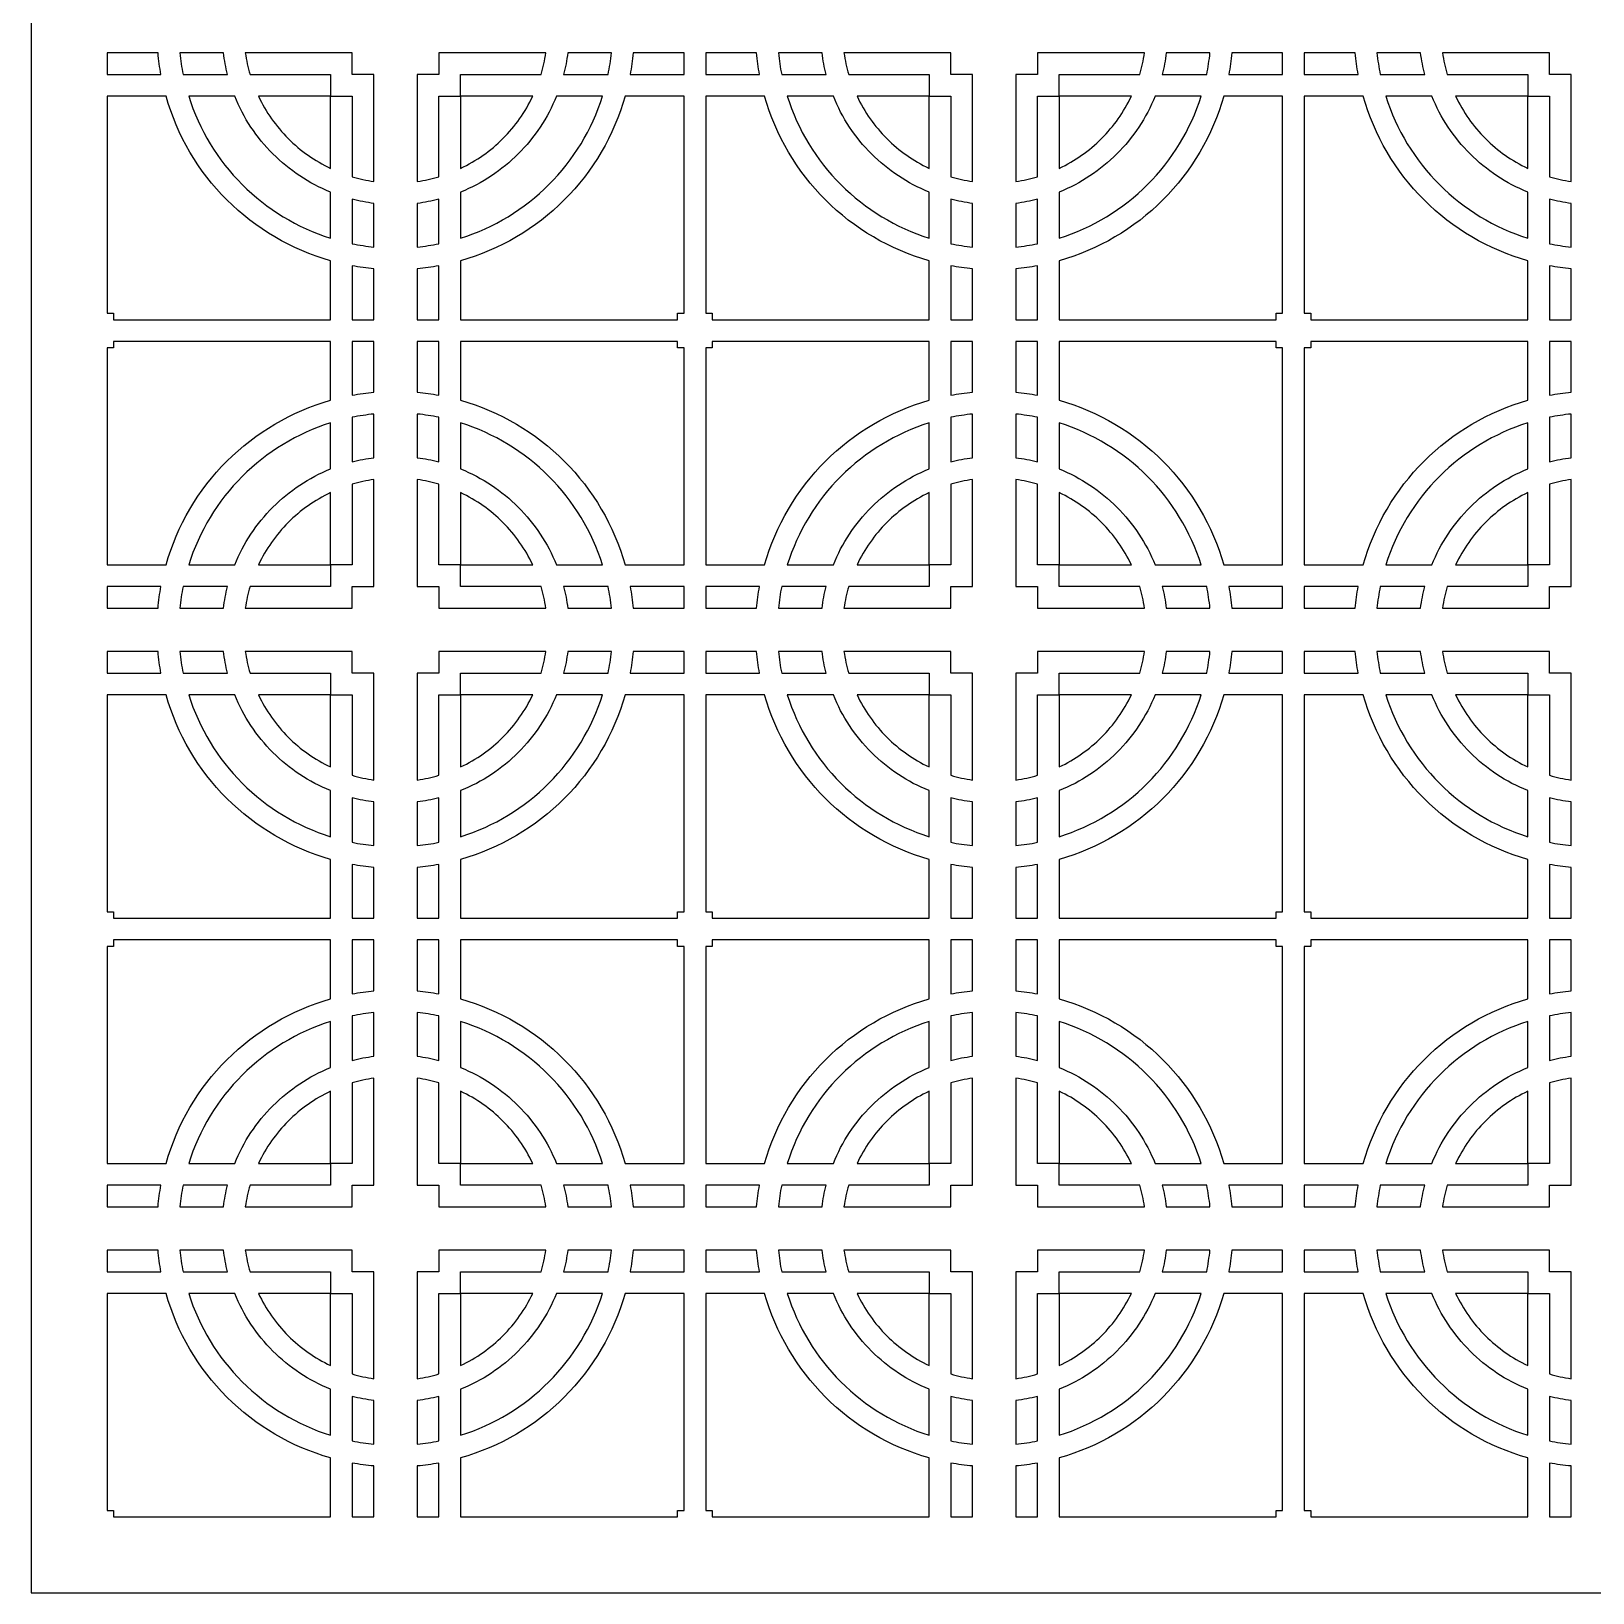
# Model space of a CAD drawing. Extents: x -36 to 36, y -36 to 36.
# Drawn here: x -36 to 0, y -36 to 0 of the extents above; entities that cross this region are included whole.
import ezdxf

# ---------------------------------------------------------------- set-up
doc = ezdxf.new("R2010")
doc.units = 0

msp = doc.modelspace()

# ---------------------------------------------------------------- linework, layer by layer
at = {"layer": 'MATERIAL2'}
msp.add_lwpolyline([(-36, -36), (36, -36), (36, -36), (36, 36), (36, 36), (-36, 36), (-36, 36), (-36, -36)], close=True, dxfattribs=at)
at = {"layer": 'MATERIAL3'}
for points in [[(-33.077226, -0.5), (-34.25, -0.5), (-34.25, -0.5), (-34.25, -1), (-34.25, -1), (-33.008327, -1), (-33.008327, -1, -0.0114755), (-33.048515, -0.750791, -0.0114755)], [(-32.498979, -1), (-31.472983, -1), (-31.472983, -1, -0.0159204), (-31.528767, -0.751523, -0.0159204), (-31.568627, -0.5), (-32.574937, -0.5), (-32.574937, -0.5, 0.0126495), (-32.543284, -0.750961, 0.0126495)], [(-28.6, -0.5), (-31.064102, -0.5), (-31.064102, -0.5, 0.0183026), (-31.018256, -0.752014, 0.0183026), (-30.954102, -1), (-29.1, -1), (-29.1, -1), (-29.1, -1.5), (-29.1, -1.5), (-28.6, -1.5), (-28.6, -1.5), (-28.6, -3.354102), (-28.6, -3.354102, 0.0183026), (-28.352014, -3.418256, 0.0183026), (-28.1, -3.464102), (-28.1, -1), (-28.1, -1), (-28.6, -1), (-28.6, -1), (-28.6, -0.5)], [(-26.1, -1.5), (-26.1, -1), (-26.1, -1), (-24.245898, -1), (-24.245898, -1, 0.0183026), (-24.181744, -0.752014, 0.0183026), (-24.135898, -0.5), (-26.6, -0.5), (-26.6, -0.5), (-26.6, -1), (-26.6, -1), (-27.1, -1), (-27.1, -1), (-27.1, -3.464102), (-27.1, -3.464102, 0.0183026), (-26.847986, -3.418256, 0.0183026), (-26.6, -3.354102), (-26.6, -1.5), (-26.6, -1.5), (-26.1, -1.5)], [(-22.625063, -0.5), (-23.631373, -0.5), (-23.631373, -0.5, -0.0159204), (-23.671233, -0.751523, -0.0159204), (-23.727017, -1), (-22.701021, -1), (-22.701021, -1, 0.0126495), (-22.656716, -0.750961, 0.0126495)], [(-22.191673, -1), (-20.95, -1), (-20.95, -1), (-20.95, -0.5), (-20.95, -0.5), (-22.122774, -0.5), (-22.122774, -0.5, -0.0114755), (-22.151485, -0.750791, -0.0114755)], [(-19.277226, -0.5), (-20.45, -0.5), (-20.45, -0.5), (-20.45, -1), (-20.45, -1), (-19.208327, -1), (-19.208327, -1, -0.0114755), (-19.248515, -0.750791, -0.0114755)], [(-18.698979, -1), (-17.672983, -1), (-17.672983, -1, -0.0159204), (-17.728767, -0.751523, -0.0159204), (-17.768627, -0.5), (-18.774937, -0.5), (-18.774937, -0.5, 0.0126495), (-18.743284, -0.750961, 0.0126495)], [(-14.8, -0.5), (-17.264102, -0.5), (-17.264102, -0.5, 0.0183026), (-17.218256, -0.752014, 0.0183026), (-17.154102, -1), (-15.3, -1), (-15.3, -1), (-15.3, -1.5), (-15.3, -1.5), (-14.8, -1.5), (-14.8, -1.5), (-14.8, -3.354102), (-14.8, -3.354102, 0.0183026), (-14.552014, -3.418256, 0.0183026), (-14.3, -3.464102), (-14.3, -1), (-14.3, -1), (-14.8, -1), (-14.8, -1), (-14.8, -0.5)], [(-12.3, -1.5), (-12.3, -1), (-12.3, -1), (-10.445898, -1), (-10.445898, -1, 0.0183026), (-10.381744, -0.752014, 0.0183026), (-10.335898, -0.5), (-12.8, -0.5), (-12.8, -0.5), (-12.8, -1), (-12.8, -1), (-13.3, -1), (-13.3, -1), (-13.3, -3.464102), (-13.3, -3.464102, 0.0183026), (-13.047986, -3.418256, 0.0183026), (-12.8, -3.354102), (-12.8, -1.5), (-12.8, -1.5), (-12.3, -1.5)], [(-8.825063, -0.5), (-9.831373, -0.5), (-9.831373, -0.5, -0.0159204), (-9.871233, -0.751523, -0.0159204), (-9.927017, -1), (-8.901021, -1), (-8.901021, -1, 0.0126495), (-8.856716, -0.750961, 0.0126495)], [(-8.391673, -1), (-7.15, -1), (-7.15, -1), (-7.15, -0.5), (-7.15, -0.5), (-8.322774, -0.5), (-8.322774, -0.5, -0.0114755), (-8.351485, -0.750791, -0.0114755)], [(-5.477226, -0.5), (-6.65, -0.5), (-6.65, -0.5), (-6.65, -1), (-6.65, -1), (-5.408327, -1), (-5.408327, -1, -0.0114755), (-5.448515, -0.750791, -0.0114755)], [(-4.898979, -1), (-3.872983, -1), (-3.872983, -1, -0.0159204), (-3.928767, -0.751523, -0.0159204), (-3.968627, -0.5), (-4.974937, -0.5), (-4.974937, -0.5, 0.0126495), (-4.943284, -0.750961, 0.0126495)], [(-1, -0.5), (-3.464102, -0.5), (-3.464102, -0.5, 0.0183026), (-3.418256, -0.752014, 0.0183026), (-3.354102, -1), (-1.5, -1), (-1.5, -1), (-1.5, -1.5), (-1.5, -1.5), (-1, -1.5), (-1, -1.5), (-1, -3.354102), (-1, -3.354102, 0.0183026), (-0.752014, -3.418256, 0.0183026), (-0.5, -3.464102), (-0.5, -1), (-0.5, -1), (-1, -1), (-1, -1), (-1, -0.5)], [(-29.1, -5.291503, -0.127985), (-31.489087, -3.889087, -0.127985), (-32.891503, -1.5), (-34.25, -1.5), (-34.25, -1.5), (-34.25, -6.5), (-34.25, -6.5), (-34.1, -6.5), (-34.1, -6.5), (-34.1, -6.65), (-34.1, -6.65), (-29.1, -6.65), (-29.1, -6.65), (-29.1, -5.291503)], [(-29.1, -4.769696), (-29.1, -3.708099), (-29.1, -3.708099, -0.100588), (-30.428427, -2.828427, -0.100588), (-31.308099, -1.5), (-32.369696, -1.5), (-32.369696, -1.5, 0.120758), (-31.135534, -3.535534, 0.120758)], [(-29.1, -1.5), (-30.762278, -1.5), (-30.762278, -1.5, 0.0858316), (-30.074874, -2.474874, 0.0858316), (-29.1, -3.162278), (-29.1, -1.5)], [(-26.1, -1.5), (-26.1, -3.162278), (-26.1, -3.162278, 0.0858316), (-25.125126, -2.474874, 0.0858316), (-24.437722, -1.5), (-26.1, -1.5)], [(-26.1, -4.769696, 0.120758), (-24.064466, -3.535534, 0.120758), (-22.830304, -1.5), (-23.891901, -1.5), (-23.891901, -1.5, -0.100588), (-24.771573, -2.828427, -0.100588), (-26.1, -3.708099), (-26.1, -4.769696)], [(-20.95, -1.5), (-22.308497, -1.5), (-22.308497, -1.5, -0.127985), (-23.710913, -3.889087, -0.127985), (-26.1, -5.291503), (-26.1, -6.65), (-26.1, -6.65), (-21.1, -6.65), (-21.1, -6.65), (-21.1, -6.5), (-21.1, -6.5), (-20.95, -6.5), (-20.95, -6.5), (-20.95, -1.5)], [(-15.3, -5.291503, -0.127985), (-17.689087, -3.889087, -0.127985), (-19.091503, -1.5), (-20.45, -1.5), (-20.45, -1.5), (-20.45, -6.5), (-20.45, -6.5), (-20.3, -6.5), (-20.3, -6.5), (-20.3, -6.65), (-20.3, -6.65), (-15.3, -6.65), (-15.3, -6.65), (-15.3, -5.291503)], [(-15.3, -4.769696), (-15.3, -3.708099), (-15.3, -3.708099, -0.100588), (-16.628427, -2.828427, -0.100588), (-17.508099, -1.5), (-18.569696, -1.5), (-18.569696, -1.5, 0.120758), (-17.335534, -3.535534, 0.120758)], [(-15.3, -1.5), (-16.962278, -1.5), (-16.962278, -1.5, 0.0858316), (-16.274874, -2.474874, 0.0858316), (-15.3, -3.162278), (-15.3, -1.5)], [(-12.3, -1.5), (-12.3, -3.162278), (-12.3, -3.162278, 0.0858316), (-11.325126, -2.474874, 0.0858316), (-10.637722, -1.5), (-12.3, -1.5)], [(-12.3, -4.769696, 0.120758), (-10.264466, -3.535534, 0.120758), (-9.030304, -1.5), (-10.091901, -1.5), (-10.091901, -1.5, -0.100588), (-10.971573, -2.828427, -0.100588), (-12.3, -3.708099), (-12.3, -4.769696)], [(-7.15, -1.5), (-8.508497, -1.5), (-8.508497, -1.5, -0.127985), (-9.910913, -3.889087, -0.127985), (-12.3, -5.291503), (-12.3, -6.65), (-12.3, -6.65), (-7.3, -6.65), (-7.3, -6.65), (-7.3, -6.5), (-7.3, -6.5), (-7.15, -6.5), (-7.15, -6.5), (-7.15, -1.5)], [(-1.5, -5.291503, -0.127985), (-3.889087, -3.889087, -0.127985), (-5.291503, -1.5), (-6.65, -1.5), (-6.65, -1.5), (-6.65, -6.5), (-6.65, -6.5), (-6.5, -6.5), (-6.5, -6.5), (-6.5, -6.65), (-6.5, -6.65), (-1.5, -6.65), (-1.5, -6.65), (-1.5, -5.291503)], [(-1.5, -4.769696), (-1.5, -3.708099), (-1.5, -3.708099, -0.100588), (-2.828427, -2.828427, -0.100588), (-3.708099, -1.5), (-4.769696, -1.5), (-4.769696, -1.5, 0.120758), (-3.535534, -3.535534, 0.120758)], [(-1.5, -1.5), (-3.162278, -1.5), (-3.162278, -1.5, 0.0858316), (-2.474874, -2.474874, 0.0858316), (-1.5, -3.162278), (-1.5, -1.5)], [(-28.6, -3.872983), (-28.6, -4.898979), (-28.6, -4.898979, 0.0126495), (-28.350961, -4.943284, 0.0126495), (-28.1, -4.974937), (-28.1, -3.968627), (-28.1, -3.968627, -0.0159204), (-28.351523, -3.928767, -0.0159204)], [(-26.6, -4.898979), (-26.6, -3.872983), (-26.6, -3.872983, -0.0159204), (-26.848477, -3.928767, -0.0159204), (-27.1, -3.968627), (-27.1, -4.974937), (-27.1, -4.974937, 0.0126495), (-26.849039, -4.943284, 0.0126495)], [(-14.8, -3.872983), (-14.8, -4.898979), (-14.8, -4.898979, 0.0126495), (-14.550961, -4.943284, 0.0126495), (-14.3, -4.974937), (-14.3, -3.968627), (-14.3, -3.968627, -0.0159204), (-14.551523, -3.928767, -0.0159204)], [(-12.8, -4.898979), (-12.8, -3.872983), (-12.8, -3.872983, -0.0159204), (-13.048477, -3.928767, -0.0159204), (-13.3, -3.968627), (-13.3, -4.974937), (-13.3, -4.974937, 0.0126495), (-13.049039, -4.943284, 0.0126495)], [(-1, -3.872983), (-1, -4.898979), (-1, -4.898979, 0.0126495), (-0.750961, -4.943284, 0.0126495), (-0.5, -4.974937), (-0.5, -3.968627), (-0.5, -3.968627, -0.0159204), (-0.751523, -3.928767, -0.0159204)], [(-28.1, -6.65), (-28.1, -5.477226), (-28.1, -5.477226, -0.0114755), (-28.350791, -5.448515, -0.0114755), (-28.6, -5.408327), (-28.6, -6.65), (-28.6, -6.65), (-28.1, -6.65)], [(-26.6, -6.65), (-26.6, -5.408327), (-26.6, -5.408327, -0.0114755), (-26.849209, -5.448515, -0.0114755), (-27.1, -5.477226), (-27.1, -6.65), (-27.1, -6.65), (-26.6, -6.65)], [(-14.3, -6.65), (-14.3, -5.477226), (-14.3, -5.477226, -0.0114755), (-14.550791, -5.448515, -0.0114755), (-14.8, -5.408327), (-14.8, -6.65), (-14.8, -6.65), (-14.3, -6.65)], [(-12.8, -6.65), (-12.8, -5.408327), (-12.8, -5.408327, -0.0114755), (-13.049209, -5.448515, -0.0114755), (-13.3, -5.477226), (-13.3, -6.65), (-13.3, -6.65), (-12.8, -6.65)], [(-0.5, -6.65), (-0.5, -5.477226), (-0.5, -5.477226, -0.0114755), (-0.750791, -5.448515, -0.0114755), (-1, -5.408327), (-1, -6.65), (-1, -6.65), (-0.5, -6.65)], [(-34.25, -12.3), (-32.891503, -12.3), (-32.891503, -12.3, -0.127985), (-31.489087, -9.910913, -0.127985), (-29.1, -8.508497), (-29.1, -7.15), (-29.1, -7.15), (-34.1, -7.15), (-34.1, -7.15), (-34.1, -7.3), (-34.1, -7.3), (-34.25, -7.3), (-34.25, -7.3), (-34.25, -12.3)], [(-28.6, -7.15), (-28.6, -8.391673), (-28.6, -8.391673, -0.0114755), (-28.350791, -8.351485, -0.0114755), (-28.1, -8.322774), (-28.1, -7.15), (-28.1, -7.15), (-28.6, -7.15)], [(-26.6, -8.391673), (-26.6, -7.15), (-26.6, -7.15), (-27.1, -7.15), (-27.1, -7.15), (-27.1, -8.322774), (-27.1, -8.322774, -0.0114755), (-26.849209, -8.351485, -0.0114755)], [(-26.1, -7.15), (-26.1, -8.508497), (-26.1, -8.508497, -0.127985), (-23.710913, -9.910913, -0.127985), (-22.308497, -12.3), (-20.95, -12.3), (-20.95, -12.3), (-20.95, -7.3), (-20.95, -7.3), (-21.1, -7.3), (-21.1, -7.3), (-21.1, -7.15), (-21.1, -7.15), (-26.1, -7.15)], [(-20.45, -12.3), (-19.091503, -12.3), (-19.091503, -12.3, -0.127985), (-17.689087, -9.910913, -0.127985), (-15.3, -8.508497), (-15.3, -7.15), (-15.3, -7.15), (-20.3, -7.15), (-20.3, -7.15), (-20.3, -7.3), (-20.3, -7.3), (-20.45, -7.3), (-20.45, -7.3), (-20.45, -12.3)], [(-14.8, -7.15), (-14.8, -8.391673), (-14.8, -8.391673, -0.0114755), (-14.550791, -8.351485, -0.0114755), (-14.3, -8.322774), (-14.3, -7.15), (-14.3, -7.15), (-14.8, -7.15)], [(-12.8, -8.391673), (-12.8, -7.15), (-12.8, -7.15), (-13.3, -7.15), (-13.3, -7.15), (-13.3, -8.322774), (-13.3, -8.322774, -0.0114755), (-13.049209, -8.351485, -0.0114755)], [(-12.3, -7.15), (-12.3, -8.508497), (-12.3, -8.508497, -0.127985), (-9.910913, -9.910913, -0.127985), (-8.508497, -12.3), (-7.15, -12.3), (-7.15, -12.3), (-7.15, -7.3), (-7.15, -7.3), (-7.3, -7.3), (-7.3, -7.3), (-7.3, -7.15), (-7.3, -7.15), (-12.3, -7.15)], [(-6.65, -12.3), (-5.291503, -12.3), (-5.291503, -12.3, -0.127985), (-3.889087, -9.910913, -0.127985), (-1.5, -8.508497), (-1.5, -7.15), (-1.5, -7.15), (-6.5, -7.15), (-6.5, -7.15), (-6.5, -7.3), (-6.5, -7.3), (-6.65, -7.3), (-6.65, -7.3), (-6.65, -12.3)], [(-1, -7.15), (-1, -8.391673), (-1, -8.391673, -0.0114755), (-0.750791, -8.351485, -0.0114755), (-0.5, -8.322774), (-0.5, -7.15), (-0.5, -7.15), (-1, -7.15)], [(-28.1, -9.831373), (-28.1, -8.825063), (-28.1, -8.825063, 0.0126495), (-28.350961, -8.856716, 0.0126495), (-28.6, -8.901021), (-28.6, -9.927017), (-28.6, -9.927017, -0.0159204), (-28.351523, -9.871233, -0.0159204)], [(-27.1, -8.825063), (-27.1, -9.831373), (-27.1, -9.831373, -0.0159204), (-26.848477, -9.871233, -0.0159204), (-26.6, -9.927017), (-26.6, -8.901021), (-26.6, -8.901021, 0.0126495), (-26.849039, -8.856716, 0.0126495)], [(-14.3, -9.831373), (-14.3, -8.825063), (-14.3, -8.825063, 0.0126495), (-14.550961, -8.856716, 0.0126495), (-14.8, -8.901021), (-14.8, -9.927017), (-14.8, -9.927017, -0.0159204), (-14.551523, -9.871233, -0.0159204)], [(-13.3, -8.825063), (-13.3, -9.831373), (-13.3, -9.831373, -0.0159204), (-13.048477, -9.871233, -0.0159204), (-12.8, -9.927017), (-12.8, -8.901021), (-12.8, -8.901021, 0.0126495), (-13.049039, -8.856716, 0.0126495)], [(-0.5, -9.831373), (-0.5, -8.825063), (-0.5, -8.825063, 0.0126495), (-0.750961, -8.856716, 0.0126495), (-1, -8.901021), (-1, -9.927017), (-1, -9.927017, -0.0159204), (-0.751523, -9.871233, -0.0159204)], [(-31.308099, -12.3, -0.100588), (-30.428427, -10.971573, -0.100588), (-29.1, -10.091901), (-29.1, -9.030304), (-29.1, -9.030304, 0.120758), (-31.135534, -10.264466, 0.120758), (-32.369696, -12.3), (-31.308099, -12.3)], [(-26.1, -10.091901, -0.100588), (-24.771573, -10.971573, -0.100588), (-23.891901, -12.3), (-22.830304, -12.3), (-22.830304, -12.3, 0.120758), (-24.064466, -10.264466, 0.120758), (-26.1, -9.030304), (-26.1, -10.091901)], [(-17.508099, -12.3, -0.100588), (-16.628427, -10.971573, -0.100588), (-15.3, -10.091901), (-15.3, -9.030304), (-15.3, -9.030304, 0.120758), (-17.335534, -10.264466, 0.120758), (-18.569696, -12.3), (-17.508099, -12.3)], [(-12.3, -10.091901, -0.100588), (-10.971573, -10.971573, -0.100588), (-10.091901, -12.3), (-9.030304, -12.3), (-9.030304, -12.3, 0.120758), (-10.264466, -10.264466, 0.120758), (-12.3, -9.030304), (-12.3, -10.091901)], [(-3.708099, -12.3, -0.100588), (-2.828427, -10.971573, -0.100588), (-1.5, -10.091901), (-1.5, -9.030304), (-1.5, -9.030304, 0.120758), (-3.535534, -10.264466, 0.120758), (-4.769696, -12.3), (-3.708099, -12.3)], [(-28.1, -12.8), (-28.1, -10.335898), (-28.1, -10.335898, 0.0183026), (-28.352014, -10.381744, 0.0183026), (-28.6, -10.445898), (-28.6, -12.3), (-28.6, -12.3), (-29.1, -12.3), (-29.1, -12.3), (-29.1, -12.8), (-29.1, -12.8), (-30.954102, -12.8), (-30.954102, -12.8, 0.0183026), (-31.018256, -13.047986, 0.0183026), (-31.064102, -13.3), (-28.6, -13.3), (-28.6, -13.3), (-28.6, -12.8), (-28.6, -12.8), (-28.1, -12.8)], [(-26.6, -13.3), (-24.135898, -13.3), (-24.135898, -13.3, 0.0183026), (-24.181744, -13.047986, 0.0183026), (-24.245898, -12.8), (-26.1, -12.8), (-26.1, -12.8), (-26.1, -12.3), (-26.1, -12.3), (-26.6, -12.3), (-26.6, -12.3), (-26.6, -10.445898), (-26.6, -10.445898, 0.0183026), (-26.847986, -10.381744, 0.0183026), (-27.1, -10.335898), (-27.1, -12.8), (-27.1, -12.8), (-26.6, -12.8), (-26.6, -12.8), (-26.6, -13.3)], [(-14.3, -12.8), (-14.3, -10.335898), (-14.3, -10.335898, 0.0183026), (-14.552014, -10.381744, 0.0183026), (-14.8, -10.445898), (-14.8, -12.3), (-14.8, -12.3), (-15.3, -12.3), (-15.3, -12.3), (-15.3, -12.8), (-15.3, -12.8), (-17.154102, -12.8), (-17.154102, -12.8, 0.0183026), (-17.218256, -13.047986, 0.0183026), (-17.264102, -13.3), (-14.8, -13.3), (-14.8, -13.3), (-14.8, -12.8), (-14.8, -12.8), (-14.3, -12.8)], [(-12.8, -13.3), (-10.335898, -13.3), (-10.335898, -13.3, 0.0183026), (-10.381744, -13.047986, 0.0183026), (-10.445898, -12.8), (-12.3, -12.8), (-12.3, -12.8), (-12.3, -12.3), (-12.3, -12.3), (-12.8, -12.3), (-12.8, -12.3), (-12.8, -10.445898), (-12.8, -10.445898, 0.0183026), (-13.047986, -10.381744, 0.0183026), (-13.3, -10.335898), (-13.3, -12.8), (-13.3, -12.8), (-12.8, -12.8), (-12.8, -12.8), (-12.8, -13.3)], [(-0.5, -12.8), (-0.5, -10.335898), (-0.5, -10.335898, 0.0183026), (-0.752014, -10.381744, 0.0183026), (-1, -10.445898), (-1, -12.3), (-1, -12.3), (-1.5, -12.3), (-1.5, -12.3), (-1.5, -12.8), (-1.5, -12.8), (-3.354102, -12.8), (-3.354102, -12.8, 0.0183026), (-3.418256, -13.047986, 0.0183026), (-3.464102, -13.3), (-1, -13.3), (-1, -13.3), (-1, -12.8), (-1, -12.8), (-0.5, -12.8)], [(-29.1, -12.3), (-29.1, -10.637722), (-29.1, -10.637722, 0.0858316), (-30.074874, -11.325126, 0.0858316), (-30.762278, -12.3), (-29.1, -12.3)], [(-26.1, -12.3), (-24.437722, -12.3), (-24.437722, -12.3, 0.0858316), (-25.125126, -11.325126, 0.0858316), (-26.1, -10.637722), (-26.1, -12.3)], [(-15.3, -12.3), (-15.3, -10.637722), (-15.3, -10.637722, 0.0858316), (-16.274874, -11.325126, 0.0858316), (-16.962278, -12.3), (-15.3, -12.3)], [(-12.3, -12.3), (-10.637722, -12.3), (-10.637722, -12.3, 0.0858316), (-11.325126, -11.325126, 0.0858316), (-12.3, -10.637722), (-12.3, -12.3)], [(-1.5, -12.3), (-1.5, -10.637722), (-1.5, -10.637722, 0.0858316), (-2.474874, -11.325126, 0.0858316), (-3.162278, -12.3), (-1.5, -12.3)], [(-33.008327, -12.8), (-34.25, -12.8), (-34.25, -12.8), (-34.25, -13.3), (-34.25, -13.3), (-33.077226, -13.3), (-33.077226, -13.3, -0.0114755), (-33.048515, -13.049209, -0.0114755)], [(-32.574937, -13.3), (-31.568627, -13.3), (-31.568627, -13.3, -0.0159204), (-31.528767, -13.048477, -0.0159204), (-31.472983, -12.8), (-32.498979, -12.8), (-32.498979, -12.8, 0.0126495), (-32.543284, -13.049039, 0.0126495)], [(-23.631373, -13.3), (-22.625063, -13.3), (-22.625063, -13.3, 0.0126495), (-22.656716, -13.049039, 0.0126495), (-22.701021, -12.8), (-23.727017, -12.8), (-23.727017, -12.8, -0.0159204), (-23.671233, -13.048477, -0.0159204)], [(-20.95, -12.8), (-22.191673, -12.8), (-22.191673, -12.8, -0.0114755), (-22.151485, -13.049209, -0.0114755), (-22.122774, -13.3), (-20.95, -13.3), (-20.95, -13.3), (-20.95, -12.8)], [(-19.208327, -12.8), (-20.45, -12.8), (-20.45, -12.8), (-20.45, -13.3), (-20.45, -13.3), (-19.277226, -13.3), (-19.277226, -13.3, -0.0114755), (-19.248515, -13.049209, -0.0114755)], [(-18.774937, -13.3), (-17.768627, -13.3), (-17.768627, -13.3, -0.0159204), (-17.728767, -13.048477, -0.0159204), (-17.672983, -12.8), (-18.698979, -12.8), (-18.698979, -12.8, 0.0126495), (-18.743284, -13.049039, 0.0126495)], [(-9.831373, -13.3), (-8.825063, -13.3), (-8.825063, -13.3, 0.0126495), (-8.856716, -13.049039, 0.0126495), (-8.901021, -12.8), (-9.927017, -12.8), (-9.927017, -12.8, -0.0159204), (-9.871233, -13.048477, -0.0159204)], [(-7.15, -12.8), (-8.391673, -12.8), (-8.391673, -12.8, -0.0114755), (-8.351485, -13.049209, -0.0114755), (-8.322774, -13.3), (-7.15, -13.3), (-7.15, -13.3), (-7.15, -12.8)], [(-5.408327, -12.8), (-6.65, -12.8), (-6.65, -12.8), (-6.65, -13.3), (-6.65, -13.3), (-5.477226, -13.3), (-5.477226, -13.3, -0.0114755), (-5.448515, -13.049209, -0.0114755)], [(-4.974937, -13.3), (-3.968627, -13.3), (-3.968627, -13.3, -0.0159204), (-3.928767, -13.048477, -0.0159204), (-3.872983, -12.8), (-4.898979, -12.8), (-4.898979, -12.8, 0.0126495), (-4.943284, -13.049039, 0.0126495)], [(-33.077226, -14.3), (-34.25, -14.3), (-34.25, -14.3), (-34.25, -14.8), (-34.25, -14.8), (-33.008327, -14.8), (-33.008327, -14.8, -0.0114755), (-33.048515, -14.550791, -0.0114755)], [(-32.498979, -14.8), (-31.472983, -14.8), (-31.472983, -14.8, -0.0159204), (-31.528767, -14.551523, -0.0159204), (-31.568627, -14.3), (-32.574937, -14.3), (-32.574937, -14.3, 0.0126495), (-32.543284, -14.550961, 0.0126495)], [(-28.6, -14.3), (-31.064102, -14.3), (-31.064102, -14.3, 0.0183026), (-31.018256, -14.552014, 0.0183026), (-30.954102, -14.8), (-29.1, -14.8), (-29.1, -14.8), (-29.1, -15.3), (-29.1, -15.3), (-28.6, -15.3), (-28.6, -15.3), (-28.6, -17.154102), (-28.6, -17.154102, 0.0183026), (-28.352014, -17.218256, 0.0183026), (-28.1, -17.264102), (-28.1, -14.8), (-28.1, -14.8), (-28.6, -14.8), (-28.6, -14.8), (-28.6, -14.3)], [(-26.1, -15.3), (-26.1, -14.8), (-26.1, -14.8), (-24.245898, -14.8), (-24.245898, -14.8, 0.0183026), (-24.181744, -14.552014, 0.0183026), (-24.135898, -14.3), (-26.6, -14.3), (-26.6, -14.3), (-26.6, -14.8), (-26.6, -14.8), (-27.1, -14.8), (-27.1, -14.8), (-27.1, -17.264102), (-27.1, -17.264102, 0.0183026), (-26.847986, -17.218256, 0.0183026), (-26.6, -17.154102), (-26.6, -15.3), (-26.6, -15.3), (-26.1, -15.3)], [(-22.625063, -14.3), (-23.631373, -14.3), (-23.631373, -14.3, -0.0159204), (-23.671233, -14.551523, -0.0159204), (-23.727017, -14.8), (-22.701021, -14.8), (-22.701021, -14.8, 0.0126495), (-22.656716, -14.550961, 0.0126495)], [(-22.191673, -14.8), (-20.95, -14.8), (-20.95, -14.8), (-20.95, -14.3), (-20.95, -14.3), (-22.122774, -14.3), (-22.122774, -14.3, -0.0114755), (-22.151485, -14.550791, -0.0114755)], [(-19.277226, -14.3), (-20.45, -14.3), (-20.45, -14.3), (-20.45, -14.8), (-20.45, -14.8), (-19.208327, -14.8), (-19.208327, -14.8, -0.0114755), (-19.248515, -14.550791, -0.0114755)], [(-18.698979, -14.8), (-17.672983, -14.8), (-17.672983, -14.8, -0.0159204), (-17.728767, -14.551523, -0.0159204), (-17.768627, -14.3), (-18.774937, -14.3), (-18.774937, -14.3, 0.0126495), (-18.743284, -14.550961, 0.0126495)], [(-14.8, -14.3), (-17.264102, -14.3), (-17.264102, -14.3, 0.0183026), (-17.218256, -14.552014, 0.0183026), (-17.154102, -14.8), (-15.3, -14.8), (-15.3, -14.8), (-15.3, -15.3), (-15.3, -15.3), (-14.8, -15.3), (-14.8, -15.3), (-14.8, -17.154102), (-14.8, -17.154102, 0.0183026), (-14.552014, -17.218256, 0.0183026), (-14.3, -17.264102), (-14.3, -14.8), (-14.3, -14.8), (-14.8, -14.8), (-14.8, -14.8), (-14.8, -14.3)], [(-12.3, -15.3), (-12.3, -14.8), (-12.3, -14.8), (-10.445898, -14.8), (-10.445898, -14.8, 0.0183026), (-10.381744, -14.552014, 0.0183026), (-10.335898, -14.3), (-12.8, -14.3), (-12.8, -14.3), (-12.8, -14.8), (-12.8, -14.8), (-13.3, -14.8), (-13.3, -14.8), (-13.3, -17.264102), (-13.3, -17.264102, 0.0183026), (-13.047986, -17.218256, 0.0183026), (-12.8, -17.154102), (-12.8, -15.3), (-12.8, -15.3), (-12.3, -15.3)], [(-8.825063, -14.3), (-9.831373, -14.3), (-9.831373, -14.3, -0.0159204), (-9.871233, -14.551523, -0.0159204), (-9.927017, -14.8), (-8.901021, -14.8), (-8.901021, -14.8, 0.0126495), (-8.856716, -14.550961, 0.0126495)], [(-8.391673, -14.8), (-7.15, -14.8), (-7.15, -14.8), (-7.15, -14.3), (-7.15, -14.3), (-8.322774, -14.3), (-8.322774, -14.3, -0.0114755), (-8.351485, -14.550791, -0.0114755)], [(-5.477226, -14.3), (-6.65, -14.3), (-6.65, -14.3), (-6.65, -14.8), (-6.65, -14.8), (-5.408327, -14.8), (-5.408327, -14.8, -0.0114755), (-5.448515, -14.550791, -0.0114755)], [(-4.898979, -14.8), (-3.872983, -14.8), (-3.872983, -14.8, -0.0159204), (-3.928767, -14.551523, -0.0159204), (-3.968627, -14.3), (-4.974937, -14.3), (-4.974937, -14.3, 0.0126495), (-4.943284, -14.550961, 0.0126495)], [(-1, -14.3), (-3.464102, -14.3), (-3.464102, -14.3, 0.0183026), (-3.418256, -14.552014, 0.0183026), (-3.354102, -14.8), (-1.5, -14.8), (-1.5, -14.8), (-1.5, -15.3), (-1.5, -15.3), (-1, -15.3), (-1, -15.3), (-1, -17.154102), (-1, -17.154102, 0.0183026), (-0.752014, -17.218256, 0.0183026), (-0.5, -17.264102), (-0.5, -14.8), (-0.5, -14.8), (-1, -14.8), (-1, -14.8), (-1, -14.3)], [(-29.1, -19.091503, -0.127985), (-31.489087, -17.689087, -0.127985), (-32.891503, -15.3), (-34.25, -15.3), (-34.25, -15.3), (-34.25, -20.3), (-34.25, -20.3), (-34.1, -20.3), (-34.1, -20.3), (-34.1, -20.45), (-34.1, -20.45), (-29.1, -20.45), (-29.1, -20.45), (-29.1, -19.091503)], [(-29.1, -18.569696), (-29.1, -17.508099), (-29.1, -17.508099, -0.100588), (-30.428427, -16.628427, -0.100588), (-31.308099, -15.3), (-32.369696, -15.3), (-32.369696, -15.3, 0.120758), (-31.135534, -17.335534, 0.120758)], [(-29.1, -15.3), (-30.762278, -15.3), (-30.762278, -15.3, 0.0858316), (-30.074874, -16.274874, 0.0858316), (-29.1, -16.962278), (-29.1, -15.3)], [(-26.1, -15.3), (-26.1, -16.962278), (-26.1, -16.962278, 0.0858316), (-25.125126, -16.274874, 0.0858316), (-24.437722, -15.3), (-26.1, -15.3)], [(-26.1, -18.569696, 0.120758), (-24.064466, -17.335534, 0.120758), (-22.830304, -15.3), (-23.891901, -15.3), (-23.891901, -15.3, -0.100588), (-24.771573, -16.628427, -0.100588), (-26.1, -17.508099), (-26.1, -18.569696)], [(-20.95, -15.3), (-22.308497, -15.3), (-22.308497, -15.3, -0.127985), (-23.710913, -17.689087, -0.127985), (-26.1, -19.091503), (-26.1, -20.45), (-26.1, -20.45), (-21.1, -20.45), (-21.1, -20.45), (-21.1, -20.3), (-21.1, -20.3), (-20.95, -20.3), (-20.95, -20.3), (-20.95, -15.3)], [(-15.3, -19.091503, -0.127985), (-17.689087, -17.689087, -0.127985), (-19.091503, -15.3), (-20.45, -15.3), (-20.45, -15.3), (-20.45, -20.3), (-20.45, -20.3), (-20.3, -20.3), (-20.3, -20.3), (-20.3, -20.45), (-20.3, -20.45), (-15.3, -20.45), (-15.3, -20.45), (-15.3, -19.091503)], [(-15.3, -18.569696), (-15.3, -17.508099), (-15.3, -17.508099, -0.100588), (-16.628427, -16.628427, -0.100588), (-17.508099, -15.3), (-18.569696, -15.3), (-18.569696, -15.3, 0.120758), (-17.335534, -17.335534, 0.120758)], [(-15.3, -15.3), (-16.962278, -15.3), (-16.962278, -15.3, 0.0858316), (-16.274874, -16.274874, 0.0858316), (-15.3, -16.962278), (-15.3, -15.3)], [(-12.3, -15.3), (-12.3, -16.962278), (-12.3, -16.962278, 0.0858316), (-11.325126, -16.274874, 0.0858316), (-10.637722, -15.3), (-12.3, -15.3)], [(-12.3, -18.569696, 0.120758), (-10.264466, -17.335534, 0.120758), (-9.030304, -15.3), (-10.091901, -15.3), (-10.091901, -15.3, -0.100588), (-10.971573, -16.628427, -0.100588), (-12.3, -17.508099), (-12.3, -18.569696)], [(-7.15, -15.3), (-8.508497, -15.3), (-8.508497, -15.3, -0.127985), (-9.910913, -17.689087, -0.127985), (-12.3, -19.091503), (-12.3, -20.45), (-12.3, -20.45), (-7.3, -20.45), (-7.3, -20.45), (-7.3, -20.3), (-7.3, -20.3), (-7.15, -20.3), (-7.15, -20.3), (-7.15, -15.3)], [(-1.5, -19.091503, -0.127985), (-3.889087, -17.689087, -0.127985), (-5.291503, -15.3), (-6.65, -15.3), (-6.65, -15.3), (-6.65, -20.3), (-6.65, -20.3), (-6.5, -20.3), (-6.5, -20.3), (-6.5, -20.45), (-6.5, -20.45), (-1.5, -20.45), (-1.5, -20.45), (-1.5, -19.091503)], [(-1.5, -18.569696), (-1.5, -17.508099), (-1.5, -17.508099, -0.100588), (-2.828427, -16.628427, -0.100588), (-3.708099, -15.3), (-4.769696, -15.3), (-4.769696, -15.3, 0.120758), (-3.535534, -17.335534, 0.120758)], [(-1.5, -15.3), (-3.162278, -15.3), (-3.162278, -15.3, 0.0858316), (-2.474874, -16.274874, 0.0858316), (-1.5, -16.962278), (-1.5, -15.3)], [(-28.6, -17.672983), (-28.6, -18.698979), (-28.6, -18.698979, 0.0126495), (-28.350961, -18.743284, 0.0126495), (-28.1, -18.774937), (-28.1, -17.768627), (-28.1, -17.768627, -0.0159204), (-28.351523, -17.728767, -0.0159204)], [(-26.6, -18.698979), (-26.6, -17.672983), (-26.6, -17.672983, -0.0159204), (-26.848477, -17.728767, -0.0159204), (-27.1, -17.768627), (-27.1, -18.774937), (-27.1, -18.774937, 0.0126495), (-26.849039, -18.743284, 0.0126495)], [(-14.8, -17.672983), (-14.8, -18.698979), (-14.8, -18.698979, 0.0126495), (-14.550961, -18.743284, 0.0126495), (-14.3, -18.774937), (-14.3, -17.768627), (-14.3, -17.768627, -0.0159204), (-14.551523, -17.728767, -0.0159204)], [(-12.8, -18.698979), (-12.8, -17.672983), (-12.8, -17.672983, -0.0159204), (-13.048477, -17.728767, -0.0159204), (-13.3, -17.768627), (-13.3, -18.774937), (-13.3, -18.774937, 0.0126495), (-13.049039, -18.743284, 0.0126495)], [(-1, -17.672983), (-1, -18.698979), (-1, -18.698979, 0.0126495), (-0.750961, -18.743284, 0.0126495), (-0.5, -18.774937), (-0.5, -17.768627), (-0.5, -17.768627, -0.0159204), (-0.751523, -17.728767, -0.0159204)], [(-28.1, -20.45), (-28.1, -19.277226), (-28.1, -19.277226, -0.0114755), (-28.350791, -19.248515, -0.0114755), (-28.6, -19.208327), (-28.6, -20.45), (-28.6, -20.45), (-28.1, -20.45)], [(-26.6, -20.45), (-26.6, -19.208327), (-26.6, -19.208327, -0.0114755), (-26.849209, -19.248515, -0.0114755), (-27.1, -19.277226), (-27.1, -20.45), (-27.1, -20.45), (-26.6, -20.45)], [(-14.3, -20.45), (-14.3, -19.277226), (-14.3, -19.277226, -0.0114755), (-14.550791, -19.248515, -0.0114755), (-14.8, -19.208327), (-14.8, -20.45), (-14.8, -20.45), (-14.3, -20.45)], [(-12.8, -20.45), (-12.8, -19.208327), (-12.8, -19.208327, -0.0114755), (-13.049209, -19.248515, -0.0114755), (-13.3, -19.277226), (-13.3, -20.45), (-13.3, -20.45), (-12.8, -20.45)], [(-0.5, -20.45), (-0.5, -19.277226), (-0.5, -19.277226, -0.0114755), (-0.750791, -19.248515, -0.0114755), (-1, -19.208327), (-1, -20.45), (-1, -20.45), (-0.5, -20.45)], [(-34.25, -26.1), (-32.891503, -26.1), (-32.891503, -26.1, -0.127985), (-31.489087, -23.710913, -0.127985), (-29.1, -22.308497), (-29.1, -20.95), (-29.1, -20.95), (-34.1, -20.95), (-34.1, -20.95), (-34.1, -21.1), (-34.1, -21.1), (-34.25, -21.1), (-34.25, -21.1), (-34.25, -26.1)], [(-28.6, -20.95), (-28.6, -22.191673), (-28.6, -22.191673, -0.0114755), (-28.350791, -22.151485, -0.0114755), (-28.1, -22.122774), (-28.1, -20.95), (-28.1, -20.95), (-28.6, -20.95)], [(-26.6, -22.191673), (-26.6, -20.95), (-26.6, -20.95), (-27.1, -20.95), (-27.1, -20.95), (-27.1, -22.122774), (-27.1, -22.122774, -0.0114755), (-26.849209, -22.151485, -0.0114755)], [(-26.1, -20.95), (-26.1, -22.308497), (-26.1, -22.308497, -0.127985), (-23.710913, -23.710913, -0.127985), (-22.308497, -26.1), (-20.95, -26.1), (-20.95, -26.1), (-20.95, -21.1), (-20.95, -21.1), (-21.1, -21.1), (-21.1, -21.1), (-21.1, -20.95), (-21.1, -20.95), (-26.1, -20.95)], [(-20.45, -26.1), (-19.091503, -26.1), (-19.091503, -26.1, -0.127985), (-17.689087, -23.710913, -0.127985), (-15.3, -22.308497), (-15.3, -20.95), (-15.3, -20.95), (-20.3, -20.95), (-20.3, -20.95), (-20.3, -21.1), (-20.3, -21.1), (-20.45, -21.1), (-20.45, -21.1), (-20.45, -26.1)], [(-14.8, -20.95), (-14.8, -22.191673), (-14.8, -22.191673, -0.0114755), (-14.550791, -22.151485, -0.0114755), (-14.3, -22.122774), (-14.3, -20.95), (-14.3, -20.95), (-14.8, -20.95)], [(-12.8, -22.191673), (-12.8, -20.95), (-12.8, -20.95), (-13.3, -20.95), (-13.3, -20.95), (-13.3, -22.122774), (-13.3, -22.122774, -0.0114755), (-13.049209, -22.151485, -0.0114755)], [(-12.3, -20.95), (-12.3, -22.308497), (-12.3, -22.308497, -0.127985), (-9.910913, -23.710913, -0.127985), (-8.508497, -26.1), (-7.15, -26.1), (-7.15, -26.1), (-7.15, -21.1), (-7.15, -21.1), (-7.3, -21.1), (-7.3, -21.1), (-7.3, -20.95), (-7.3, -20.95), (-12.3, -20.95)], [(-6.65, -26.1), (-5.291503, -26.1), (-5.291503, -26.1, -0.127985), (-3.889087, -23.710913, -0.127985), (-1.5, -22.308497), (-1.5, -20.95), (-1.5, -20.95), (-6.5, -20.95), (-6.5, -20.95), (-6.5, -21.1), (-6.5, -21.1), (-6.65, -21.1), (-6.65, -21.1), (-6.65, -26.1)], [(-1, -20.95), (-1, -22.191673), (-1, -22.191673, -0.0114755), (-0.750791, -22.151485, -0.0114755), (-0.5, -22.122774), (-0.5, -20.95), (-0.5, -20.95), (-1, -20.95)], [(-28.1, -23.631373), (-28.1, -22.625063), (-28.1, -22.625063, 0.0126495), (-28.350961, -22.656716, 0.0126495), (-28.6, -22.701021), (-28.6, -23.727017), (-28.6, -23.727017, -0.0159204), (-28.351523, -23.671233, -0.0159204)], [(-27.1, -22.625063), (-27.1, -23.631373), (-27.1, -23.631373, -0.0159204), (-26.848477, -23.671233, -0.0159204), (-26.6, -23.727017), (-26.6, -22.701021), (-26.6, -22.701021, 0.0126495), (-26.849039, -22.656716, 0.0126495)], [(-14.3, -23.631373), (-14.3, -22.625063), (-14.3, -22.625063, 0.0126495), (-14.550961, -22.656716, 0.0126495), (-14.8, -22.701021), (-14.8, -23.727017), (-14.8, -23.727017, -0.0159204), (-14.551523, -23.671233, -0.0159204)], [(-13.3, -22.625063), (-13.3, -23.631373), (-13.3, -23.631373, -0.0159204), (-13.048477, -23.671233, -0.0159204), (-12.8, -23.727017), (-12.8, -22.701021), (-12.8, -22.701021, 0.0126495), (-13.049039, -22.656716, 0.0126495)], [(-0.5, -23.631373), (-0.5, -22.625063), (-0.5, -22.625063, 0.0126495), (-0.750961, -22.656716, 0.0126495), (-1, -22.701021), (-1, -23.727017), (-1, -23.727017, -0.0159204), (-0.751523, -23.671233, -0.0159204)], [(-31.308099, -26.1, -0.100588), (-30.428427, -24.771573, -0.100588), (-29.1, -23.891901), (-29.1, -22.830304), (-29.1, -22.830304, 0.120758), (-31.135534, -24.064466, 0.120758), (-32.369696, -26.1), (-31.308099, -26.1)], [(-26.1, -23.891901, -0.100588), (-24.771573, -24.771573, -0.100588), (-23.891901, -26.1), (-22.830304, -26.1), (-22.830304, -26.1, 0.120758), (-24.064466, -24.064466, 0.120758), (-26.1, -22.830304), (-26.1, -23.891901)], [(-17.508099, -26.1, -0.100588), (-16.628427, -24.771573, -0.100588), (-15.3, -23.891901), (-15.3, -22.830304), (-15.3, -22.830304, 0.120758), (-17.335534, -24.064466, 0.120758), (-18.569696, -26.1), (-17.508099, -26.1)], [(-12.3, -23.891901, -0.100588), (-10.971573, -24.771573, -0.100588), (-10.091901, -26.1), (-9.030304, -26.1), (-9.030304, -26.1, 0.120758), (-10.264466, -24.064466, 0.120758), (-12.3, -22.830304), (-12.3, -23.891901)], [(-3.708099, -26.1, -0.100588), (-2.828427, -24.771573, -0.100588), (-1.5, -23.891901), (-1.5, -22.830304), (-1.5, -22.830304, 0.120758), (-3.535534, -24.064466, 0.120758), (-4.769696, -26.1), (-3.708099, -26.1)], [(-28.1, -26.6), (-28.1, -24.135898), (-28.1, -24.135898, 0.0183026), (-28.352014, -24.181744, 0.0183026), (-28.6, -24.245898), (-28.6, -26.1), (-28.6, -26.1), (-29.1, -26.1), (-29.1, -26.1), (-29.1, -26.6), (-29.1, -26.6), (-30.954102, -26.6), (-30.954102, -26.6, 0.0183026), (-31.018256, -26.847986, 0.0183026), (-31.064102, -27.1), (-28.6, -27.1), (-28.6, -27.1), (-28.6, -26.6), (-28.6, -26.6), (-28.1, -26.6)], [(-29.1, -26.1), (-29.1, -24.437722), (-29.1, -24.437722, 0.0858316), (-30.074874, -25.125126, 0.0858316), (-30.762278, -26.1), (-29.1, -26.1)], [(-26.6, -27.1), (-24.135898, -27.1), (-24.135898, -27.1, 0.0183026), (-24.181744, -26.847986, 0.0183026), (-24.245898, -26.6), (-26.1, -26.6), (-26.1, -26.6), (-26.1, -26.1), (-26.1, -26.1), (-26.6, -26.1), (-26.6, -26.1), (-26.6, -24.245898), (-26.6, -24.245898, 0.0183026), (-26.847986, -24.181744, 0.0183026), (-27.1, -24.135898), (-27.1, -26.6), (-27.1, -26.6), (-26.6, -26.6), (-26.6, -26.6), (-26.6, -27.1)], [(-26.1, -26.1), (-24.437722, -26.1), (-24.437722, -26.1, 0.0858316), (-25.125126, -25.125126, 0.0858316), (-26.1, -24.437722), (-26.1, -26.1)], [(-14.3, -26.6), (-14.3, -24.135898), (-14.3, -24.135898, 0.0183026), (-14.552014, -24.181744, 0.0183026), (-14.8, -24.245898), (-14.8, -26.1), (-14.8, -26.1), (-15.3, -26.1), (-15.3, -26.1), (-15.3, -26.6), (-15.3, -26.6), (-17.154102, -26.6), (-17.154102, -26.6, 0.0183026), (-17.218256, -26.847986, 0.0183026), (-17.264102, -27.1), (-14.8, -27.1), (-14.8, -27.1), (-14.8, -26.6), (-14.8, -26.6), (-14.3, -26.6)], [(-15.3, -26.1), (-15.3, -24.437722), (-15.3, -24.437722, 0.0858316), (-16.274874, -25.125126, 0.0858316), (-16.962278, -26.1), (-15.3, -26.1)], [(-12.8, -27.1), (-10.335898, -27.1), (-10.335898, -27.1, 0.0183026), (-10.381744, -26.847986, 0.0183026), (-10.445898, -26.6), (-12.3, -26.6), (-12.3, -26.6), (-12.3, -26.1), (-12.3, -26.1), (-12.8, -26.1), (-12.8, -26.1), (-12.8, -24.245898), (-12.8, -24.245898, 0.0183026), (-13.047986, -24.181744, 0.0183026), (-13.3, -24.135898), (-13.3, -26.6), (-13.3, -26.6), (-12.8, -26.6), (-12.8, -26.6), (-12.8, -27.1)], [(-12.3, -26.1), (-10.637722, -26.1), (-10.637722, -26.1, 0.0858316), (-11.325126, -25.125126, 0.0858316), (-12.3, -24.437722), (-12.3, -26.1)], [(-0.5, -26.6), (-0.5, -24.135898), (-0.5, -24.135898, 0.0183026), (-0.752014, -24.181744, 0.0183026), (-1, -24.245898), (-1, -26.1), (-1, -26.1), (-1.5, -26.1), (-1.5, -26.1), (-1.5, -26.6), (-1.5, -26.6), (-3.354102, -26.6), (-3.354102, -26.6, 0.0183026), (-3.418256, -26.847986, 0.0183026), (-3.464102, -27.1), (-1, -27.1), (-1, -27.1), (-1, -26.6), (-1, -26.6), (-0.5, -26.6)], [(-1.5, -26.1), (-1.5, -24.437722), (-1.5, -24.437722, 0.0858316), (-2.474874, -25.125126, 0.0858316), (-3.162278, -26.1), (-1.5, -26.1)], [(-33.008327, -26.6), (-34.25, -26.6), (-34.25, -26.6), (-34.25, -27.1), (-34.25, -27.1), (-33.077226, -27.1), (-33.077226, -27.1, -0.0114755), (-33.048515, -26.849209, -0.0114755)], [(-32.574937, -27.1), (-31.568627, -27.1), (-31.568627, -27.1, -0.0159204), (-31.528767, -26.848477, -0.0159204), (-31.472983, -26.6), (-32.498979, -26.6), (-32.498979, -26.6, 0.0126495), (-32.543284, -26.849039, 0.0126495)], [(-23.631373, -27.1), (-22.625063, -27.1), (-22.625063, -27.1, 0.0126495), (-22.656716, -26.849039, 0.0126495), (-22.701021, -26.6), (-23.727017, -26.6), (-23.727017, -26.6, -0.0159204), (-23.671233, -26.848477, -0.0159204)], [(-20.95, -26.6), (-22.191673, -26.6), (-22.191673, -26.6, -0.0114755), (-22.151485, -26.849209, -0.0114755), (-22.122774, -27.1), (-20.95, -27.1), (-20.95, -27.1), (-20.95, -26.6)], [(-19.208327, -26.6), (-20.45, -26.6), (-20.45, -26.6), (-20.45, -27.1), (-20.45, -27.1), (-19.277226, -27.1), (-19.277226, -27.1, -0.0114755), (-19.248515, -26.849209, -0.0114755)], [(-18.774937, -27.1), (-17.768627, -27.1), (-17.768627, -27.1, -0.0159204), (-17.728767, -26.848477, -0.0159204), (-17.672983, -26.6), (-18.698979, -26.6), (-18.698979, -26.6, 0.0126495), (-18.743284, -26.849039, 0.0126495)], [(-9.831373, -27.1), (-8.825063, -27.1), (-8.825063, -27.1, 0.0126495), (-8.856716, -26.849039, 0.0126495), (-8.901021, -26.6), (-9.927017, -26.6), (-9.927017, -26.6, -0.0159204), (-9.871233, -26.848477, -0.0159204)], [(-7.15, -26.6), (-8.391673, -26.6), (-8.391673, -26.6, -0.0114755), (-8.351485, -26.849209, -0.0114755), (-8.322774, -27.1), (-7.15, -27.1), (-7.15, -27.1), (-7.15, -26.6)], [(-5.408327, -26.6), (-6.65, -26.6), (-6.65, -26.6), (-6.65, -27.1), (-6.65, -27.1), (-5.477226, -27.1), (-5.477226, -27.1, -0.0114755), (-5.448515, -26.849209, -0.0114755)], [(-4.974937, -27.1), (-3.968627, -27.1), (-3.968627, -27.1, -0.0159204), (-3.928767, -26.848477, -0.0159204), (-3.872983, -26.6), (-4.898979, -26.6), (-4.898979, -26.6, 0.0126495), (-4.943284, -26.849039, 0.0126495)], [(-33.077226, -28.1), (-34.25, -28.1), (-34.25, -28.1), (-34.25, -28.6), (-34.25, -28.6), (-33.008327, -28.6), (-33.008327, -28.6, -0.0114755), (-33.048515, -28.350791, -0.0114755)], [(-32.498979, -28.6), (-31.472983, -28.6), (-31.472983, -28.6, -0.0159204), (-31.528767, -28.351523, -0.0159204), (-31.568627, -28.1), (-32.574937, -28.1), (-32.574937, -28.1, 0.0126495), (-32.543284, -28.350961, 0.0126495)], [(-28.6, -28.1), (-31.064102, -28.1), (-31.064102, -28.1, 0.0183026), (-31.018256, -28.352014, 0.0183026), (-30.954102, -28.6), (-29.1, -28.6), (-29.1, -28.6), (-29.1, -29.1), (-29.1, -29.1), (-28.6, -29.1), (-28.6, -29.1), (-28.6, -30.954102), (-28.6, -30.954102, 0.0183026), (-28.352014, -31.018256, 0.0183026), (-28.1, -31.064102), (-28.1, -28.6), (-28.1, -28.6), (-28.6, -28.6), (-28.6, -28.6), (-28.6, -28.1)], [(-26.1, -29.1), (-26.1, -28.6), (-26.1, -28.6), (-24.245898, -28.6), (-24.245898, -28.6, 0.0183026), (-24.181744, -28.352014, 0.0183026), (-24.135898, -28.1), (-26.6, -28.1), (-26.6, -28.1), (-26.6, -28.6), (-26.6, -28.6), (-27.1, -28.6), (-27.1, -28.6), (-27.1, -31.064102), (-27.1, -31.064102, 0.0183026), (-26.847986, -31.018256, 0.0183026), (-26.6, -30.954102), (-26.6, -29.1), (-26.6, -29.1), (-26.1, -29.1)], [(-22.625063, -28.1), (-23.631373, -28.1), (-23.631373, -28.1, -0.0159204), (-23.671233, -28.351523, -0.0159204), (-23.727017, -28.6), (-22.701021, -28.6), (-22.701021, -28.6, 0.0126495), (-22.656716, -28.350961, 0.0126495)], [(-22.191673, -28.6), (-20.95, -28.6), (-20.95, -28.6), (-20.95, -28.1), (-20.95, -28.1), (-22.122774, -28.1), (-22.122774, -28.1, -0.0114755), (-22.151485, -28.350791, -0.0114755)], [(-19.277226, -28.1), (-20.45, -28.1), (-20.45, -28.1), (-20.45, -28.6), (-20.45, -28.6), (-19.208327, -28.6), (-19.208327, -28.6, -0.0114755), (-19.248515, -28.350791, -0.0114755)], [(-18.698979, -28.6), (-17.672983, -28.6), (-17.672983, -28.6, -0.0159204), (-17.728767, -28.351523, -0.0159204), (-17.768627, -28.1), (-18.774937, -28.1), (-18.774937, -28.1, 0.0126495), (-18.743284, -28.350961, 0.0126495)], [(-14.8, -28.1), (-17.264102, -28.1), (-17.264102, -28.1, 0.0183026), (-17.218256, -28.352014, 0.0183026), (-17.154102, -28.6), (-15.3, -28.6), (-15.3, -28.6), (-15.3, -29.1), (-15.3, -29.1), (-14.8, -29.1), (-14.8, -29.1), (-14.8, -30.954102), (-14.8, -30.954102, 0.0183026), (-14.552014, -31.018256, 0.0183026), (-14.3, -31.064102), (-14.3, -28.6), (-14.3, -28.6), (-14.8, -28.6), (-14.8, -28.6), (-14.8, -28.1)], [(-12.3, -29.1), (-12.3, -28.6), (-12.3, -28.6), (-10.445898, -28.6), (-10.445898, -28.6, 0.0183026), (-10.381744, -28.352014, 0.0183026), (-10.335898, -28.1), (-12.8, -28.1), (-12.8, -28.1), (-12.8, -28.6), (-12.8, -28.6), (-13.3, -28.6), (-13.3, -28.6), (-13.3, -31.064102), (-13.3, -31.064102, 0.0183026), (-13.047986, -31.018256, 0.0183026), (-12.8, -30.954102), (-12.8, -29.1), (-12.8, -29.1), (-12.3, -29.1)], [(-8.825063, -28.1), (-9.831373, -28.1), (-9.831373, -28.1, -0.0159204), (-9.871233, -28.351523, -0.0159204), (-9.927017, -28.6), (-8.901021, -28.6), (-8.901021, -28.6, 0.0126495), (-8.856716, -28.350961, 0.0126495)], [(-8.391673, -28.6), (-7.15, -28.6), (-7.15, -28.6), (-7.15, -28.1), (-7.15, -28.1), (-8.322774, -28.1), (-8.322774, -28.1, -0.0114755), (-8.351485, -28.350791, -0.0114755)], [(-5.477226, -28.1), (-6.65, -28.1), (-6.65, -28.1), (-6.65, -28.6), (-6.65, -28.6), (-5.408327, -28.6), (-5.408327, -28.6, -0.0114755), (-5.448515, -28.350791, -0.0114755)], [(-4.898979, -28.6), (-3.872983, -28.6), (-3.872983, -28.6, -0.0159204), (-3.928767, -28.351523, -0.0159204), (-3.968627, -28.1), (-4.974937, -28.1), (-4.974937, -28.1, 0.0126495), (-4.943284, -28.350961, 0.0126495)], [(-1, -28.1), (-3.464102, -28.1), (-3.464102, -28.1, 0.0183026), (-3.418256, -28.352014, 0.0183026), (-3.354102, -28.6), (-1.5, -28.6), (-1.5, -28.6), (-1.5, -29.1), (-1.5, -29.1), (-1, -29.1), (-1, -29.1), (-1, -30.954102), (-1, -30.954102, 0.0183026), (-0.752014, -31.018256, 0.0183026), (-0.5, -31.064102), (-0.5, -28.6), (-0.5, -28.6), (-1, -28.6), (-1, -28.6), (-1, -28.1)], [(-29.1, -32.891503, -0.127985), (-31.489087, -31.489087, -0.127985), (-32.891503, -29.1), (-34.25, -29.1), (-34.25, -29.1), (-34.25, -34.1), (-34.25, -34.1), (-34.1, -34.1), (-34.1, -34.1), (-34.1, -34.25), (-34.1, -34.25), (-29.1, -34.25), (-29.1, -34.25), (-29.1, -32.891503)], [(-29.1, -32.369696), (-29.1, -31.308099), (-29.1, -31.308099, -0.100588), (-30.428427, -30.428427, -0.100588), (-31.308099, -29.1), (-32.369696, -29.1), (-32.369696, -29.1, 0.120758), (-31.135534, -31.135534, 0.120758)], [(-29.1, -29.1), (-30.762278, -29.1), (-30.762278, -29.1, 0.0858316), (-30.074874, -30.074874, 0.0858316), (-29.1, -30.762278), (-29.1, -29.1)], [(-26.1, -29.1), (-26.1, -30.762278), (-26.1, -30.762278, 0.0858316), (-25.125126, -30.074874, 0.0858316), (-24.437722, -29.1), (-26.1, -29.1)], [(-26.1, -32.369696, 0.120758), (-24.064466, -31.135534, 0.120758), (-22.830304, -29.1), (-23.891901, -29.1), (-23.891901, -29.1, -0.100588), (-24.771573, -30.428427, -0.100588), (-26.1, -31.308099), (-26.1, -32.369696)], [(-20.95, -29.1), (-22.308497, -29.1), (-22.308497, -29.1, -0.127985), (-23.710913, -31.489087, -0.127985), (-26.1, -32.891503), (-26.1, -34.25), (-26.1, -34.25), (-21.1, -34.25), (-21.1, -34.25), (-21.1, -34.1), (-21.1, -34.1), (-20.95, -34.1), (-20.95, -34.1), (-20.95, -29.1)], [(-15.3, -32.891503, -0.127985), (-17.689087, -31.489087, -0.127985), (-19.091503, -29.1), (-20.45, -29.1), (-20.45, -29.1), (-20.45, -34.1), (-20.45, -34.1), (-20.3, -34.1), (-20.3, -34.1), (-20.3, -34.25), (-20.3, -34.25), (-15.3, -34.25), (-15.3, -34.25), (-15.3, -32.891503)], [(-15.3, -32.369696), (-15.3, -31.308099), (-15.3, -31.308099, -0.100588), (-16.628427, -30.428427, -0.100588), (-17.508099, -29.1), (-18.569696, -29.1), (-18.569696, -29.1, 0.120758), (-17.335534, -31.135534, 0.120758)], [(-15.3, -29.1), (-16.962278, -29.1), (-16.962278, -29.1, 0.0858316), (-16.274874, -30.074874, 0.0858316), (-15.3, -30.762278), (-15.3, -29.1)], [(-12.3, -29.1), (-12.3, -30.762278), (-12.3, -30.762278, 0.0858316), (-11.325126, -30.074874, 0.0858316), (-10.637722, -29.1), (-12.3, -29.1)], [(-12.3, -32.369696, 0.120758), (-10.264466, -31.135534, 0.120758), (-9.030304, -29.1), (-10.091901, -29.1), (-10.091901, -29.1, -0.100588), (-10.971573, -30.428427, -0.100588), (-12.3, -31.308099), (-12.3, -32.369696)], [(-7.15, -29.1), (-8.508497, -29.1), (-8.508497, -29.1, -0.127985), (-9.910913, -31.489087, -0.127985), (-12.3, -32.891503), (-12.3, -34.25), (-12.3, -34.25), (-7.3, -34.25), (-7.3, -34.25), (-7.3, -34.1), (-7.3, -34.1), (-7.15, -34.1), (-7.15, -34.1), (-7.15, -29.1)], [(-1.5, -32.891503, -0.127985), (-3.889087, -31.489087, -0.127985), (-5.291503, -29.1), (-6.65, -29.1), (-6.65, -29.1), (-6.65, -34.1), (-6.65, -34.1), (-6.5, -34.1), (-6.5, -34.1), (-6.5, -34.25), (-6.5, -34.25), (-1.5, -34.25), (-1.5, -34.25), (-1.5, -32.891503)], [(-1.5, -32.369696), (-1.5, -31.308099), (-1.5, -31.308099, -0.100588), (-2.828427, -30.428427, -0.100588), (-3.708099, -29.1), (-4.769696, -29.1), (-4.769696, -29.1, 0.120758), (-3.535534, -31.135534, 0.120758)], [(-1.5, -29.1), (-3.162278, -29.1), (-3.162278, -29.1, 0.0858316), (-2.474874, -30.074874, 0.0858316), (-1.5, -30.762278), (-1.5, -29.1)], [(-28.6, -31.472983), (-28.6, -32.498979), (-28.6, -32.498979, 0.0126495), (-28.350961, -32.543284, 0.0126495), (-28.1, -32.574937), (-28.1, -31.568627), (-28.1, -31.568627, -0.0159204), (-28.351523, -31.528767, -0.0159204)], [(-26.6, -32.498979), (-26.6, -31.472983), (-26.6, -31.472983, -0.0159204), (-26.848477, -31.528767, -0.0159204), (-27.1, -31.568627), (-27.1, -32.574937), (-27.1, -32.574937, 0.0126495), (-26.849039, -32.543284, 0.0126495)], [(-14.8, -31.472983), (-14.8, -32.498979), (-14.8, -32.498979, 0.0126495), (-14.550961, -32.543284, 0.0126495), (-14.3, -32.574937), (-14.3, -31.568627), (-14.3, -31.568627, -0.0159204), (-14.551523, -31.528767, -0.0159204)], [(-12.8, -32.498979), (-12.8, -31.472983), (-12.8, -31.472983, -0.0159204), (-13.048477, -31.528767, -0.0159204), (-13.3, -31.568627), (-13.3, -32.574937), (-13.3, -32.574937, 0.0126495), (-13.049039, -32.543284, 0.0126495)], [(-1, -31.472983), (-1, -32.498979), (-1, -32.498979, 0.0126495), (-0.750961, -32.543284, 0.0126495), (-0.5, -32.574937), (-0.5, -31.568627), (-0.5, -31.568627, -0.0159204), (-0.751523, -31.528767, -0.0159204)], [(-28.1, -34.25), (-28.1, -33.077226), (-28.1, -33.077226, -0.0114755), (-28.350791, -33.048515, -0.0114755), (-28.6, -33.008327), (-28.6, -34.25), (-28.6, -34.25), (-28.1, -34.25)], [(-26.6, -34.25), (-26.6, -33.008327), (-26.6, -33.008327, -0.0114755), (-26.849209, -33.048515, -0.0114755), (-27.1, -33.077226), (-27.1, -34.25), (-27.1, -34.25), (-26.6, -34.25)], [(-14.3, -34.25), (-14.3, -33.077226), (-14.3, -33.077226, -0.0114755), (-14.550791, -33.048515, -0.0114755), (-14.8, -33.008327), (-14.8, -34.25), (-14.8, -34.25), (-14.3, -34.25)], [(-12.8, -34.25), (-12.8, -33.008327), (-12.8, -33.008327, -0.0114755), (-13.049209, -33.048515, -0.0114755), (-13.3, -33.077226), (-13.3, -34.25), (-13.3, -34.25), (-12.8, -34.25)], [(-0.5, -34.25), (-0.5, -33.077226), (-0.5, -33.077226, -0.0114755), (-0.750791, -33.048515, -0.0114755), (-1, -33.008327), (-1, -34.25), (-1, -34.25), (-0.5, -34.25)]]:
    msp.add_lwpolyline(points, format="xyb", close=True, dxfattribs=at)

doc.saveas('drawing.dxf')
